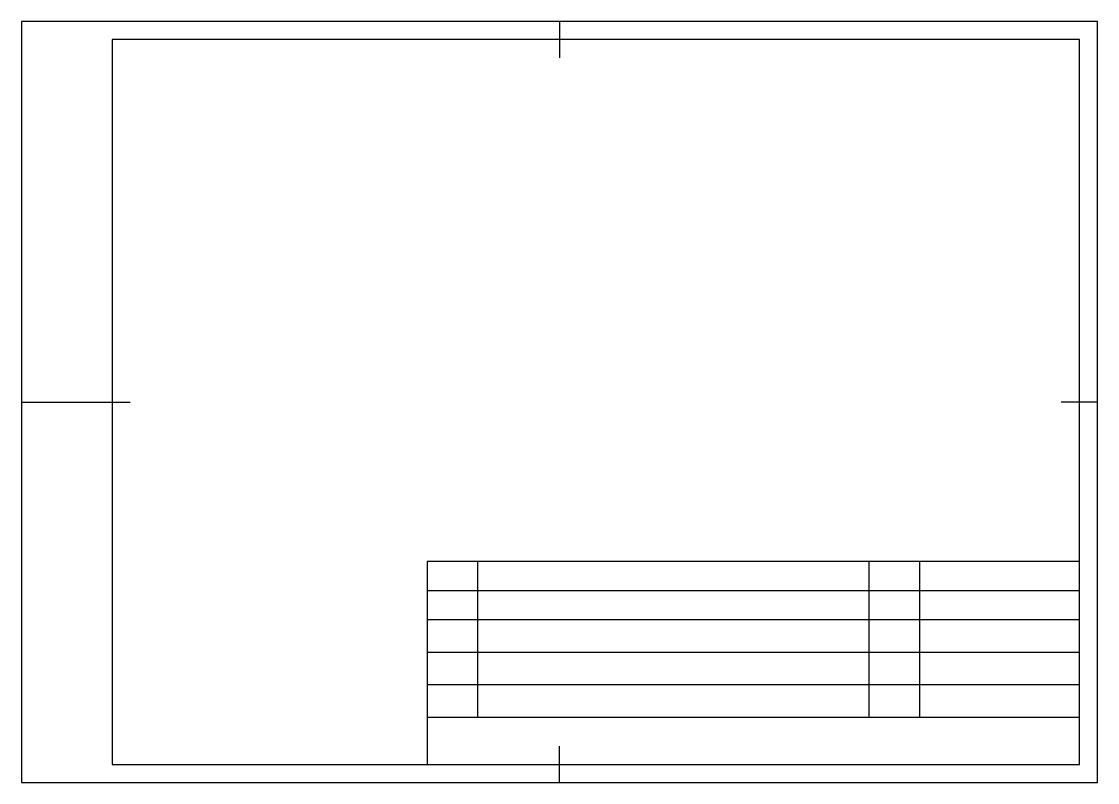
# Model space of a CAD drawing. Extents: x 0 to 297, y 0 to 210.
import ezdxf

# ---------------------------------------------------------------- set-up
doc = ezdxf.new("R2010")
doc.units = 0

msp = doc.modelspace()

# ---------------------------------------------------------------- linework, layer by layer
at = {"layer": 'FRAME'}
for p, q in [((148.5, 210), (148.5, 200)), ((292, 205), (25, 205)), ((25, 205), (25, 5)), ((292, 5), (292, 205)), ((0, 105), (30, 105)), ((297, 105), (287, 105)), ((292, 61), (112, 61)), ((112, 61), (112, 5)), ((292, 5), (292, 61)), ((148.5, 0), (148.5, 10)), ((25, 5), (292, 5)), ((112, 5), (292, 5))]:
    msp.add_line(p, q, dxfattribs=at)
at = {"layer": 'THIN'}
for p, q in [((297, 210), (0, 210)), ((0, 210), (0, 0)), ((297, 0), (297, 210)), ((126, 18), (126, 61)), ((234, 18), (234, 61)), ((248, 18), (248, 61)), ((112, 53), (292, 53)), ((112, 45), (292, 45)), ((112, 36), (292, 36)), ((112, 27), (292, 27)), ((112, 18), (292, 18)), ((0, 0), (297, 0))]:
    msp.add_line(p, q, dxfattribs=at)

doc.saveas('drawing.dxf')
